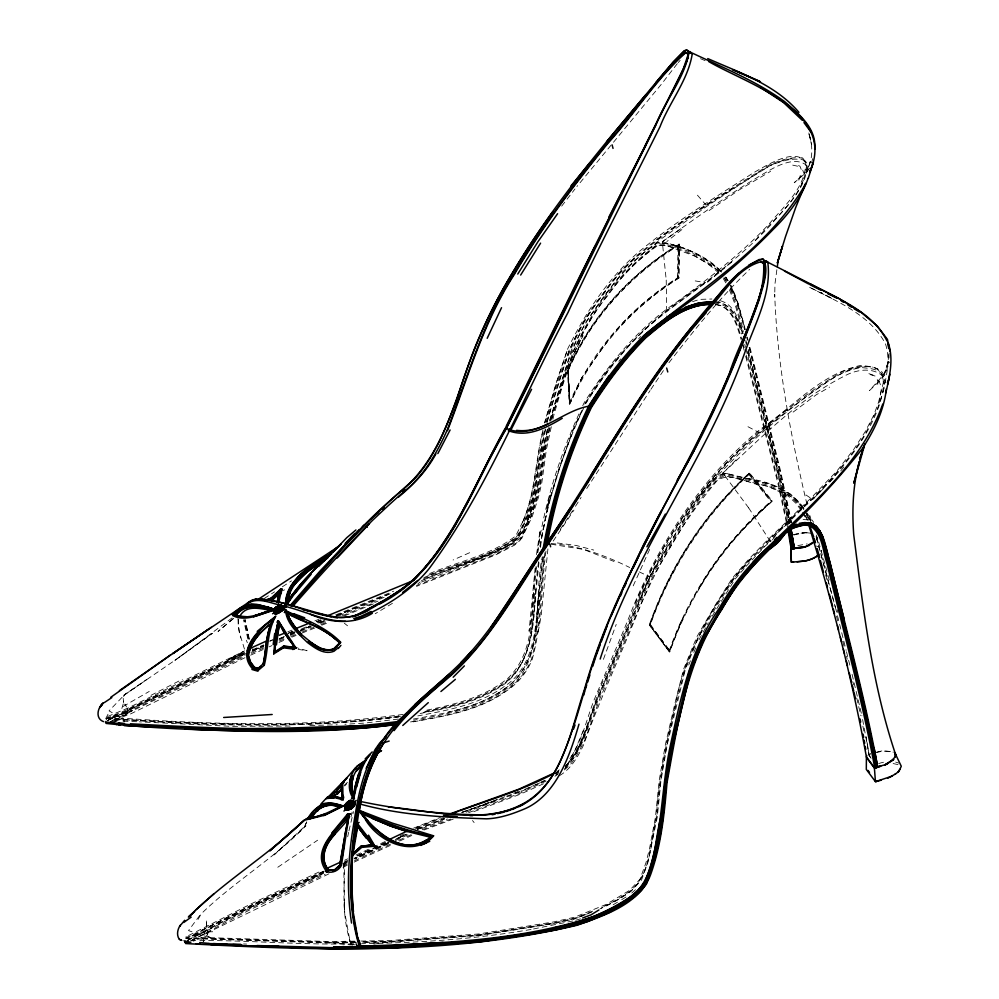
<?xml version="1.0" encoding="UTF-8"?>
<svg xmlns="http://www.w3.org/2000/svg" width="999" height="999" viewBox="0 0 999 999"><rect width="100%" height="100%" fill="white"/><g stroke="black" fill="none" stroke-linecap="round" stroke-linejoin="round"><path stroke-width="0.75" stroke-dasharray="5 3.75" d="M237.937 618.706L238.861 630.719L244.955 650.699L229.121 659.053L244.48 653.583M356.406 942.656L330.482 943.068L185.876 938.298L185.889 936.9L250.574 904.107L322.265 870.466M349.413 939.884L351.773 945.928C340.996 917.819 344.243 886.625 345.117 857.204M889.11 353.072L888.973 360.839L884.552 373.176L888.211 361.738L888.436 353.946M343.693 863.91L344.68 912.187L350.1 941.757M400.474 716.483C303.084 729.482 204.008 726.023 106.331 718.368L106.356 717.007L127.66 708.179L244.53 650.898M569.205 403.171L569.842 401.835C592.22 351.436 630.094 307.754 676.798 278.334L678.021 277.46L678.458 244.33L679.195 244.131L679.045 277.922L677.322 279.108C630.869 308.416 593.144 351.835 570.829 401.973L569.393 404.046L567.956 368.981C590.484 317.445 629.582 274.275 677.472 245.03L678.458 244.33M677.634 277.635L677.959 244.867M238.449 619.193L238.187 624.225L240.559 638.061M877.734 384.44L877.946 381.643L876.335 376.848M413.386 719.043C447.564 712.986 484.04 706.643 511.476 683.641C545.904 651.798 533.254 597.939 542.307 556.78M538.786 592.282C535.214 625.836 538.573 668.756 505.706 689.347C479.033 708.94 445.329 714.335 413.574 720.204M536.8 616.62L542.532 557.155M881.305 389.086L879.045 403.584M420.079 713.523C446.578 708.341 473.951 703.221 497.19 688.686C531.943 669.842 532.442 626.098 534.677 591.683M535.714 589.697C533.541 624.562 532.629 668.543 497.639 687.699C474.288 702.422 446.765 707.742 420.092 713.111M538.973 591.645C535.751 625.074 535.676 666.595 503.783 686.85C478.646 704.745 447.49 710.289 417.832 715.908M535.139 568.131L529.058 631.206L531.655 616.895L536.488 566.221M536.475 554.632L540.134 529.97L537.849 552.622M536.151 566.296C529.757 603.796 537.986 649.1 508.104 678.109C484.353 697.714 453.696 704.695 424.225 710.689M537.524 552.372C544.343 503.621 559.677 456.056 580.132 411.351M538.561 561.663C531.705 604.383 541.558 662.037 497.29 687.2C474.438 701.523 447.589 706.78 421.553 712.125M543.119 557.055C535.127 598.801 545.841 651.211 511.463 683.478C493.369 698.788 470.691 707.13 447.827 712.237M544.93 552.622C540.172 588.061 540.996 624.412 531.48 659.115C526.573 671.678 517.47 682.542 506.53 690.297C478.396 710.901 442.732 716.071 409.303 722.165M546.003 551.061C541.133 587.1 542.032 624.113 532.205 659.365C527.135 671.915 518.356 683.016 507.067 690.546C478.796 711.176 443.044 716.433 409.465 722.514M538.973 562.549L533.653 614.959L530.831 633.778M540.534 547.489L541.783 535.452L549.949 495.429L546.74 508.728L559.065 468.069L572.327 431.093L582.292 409.49M544.018 556.268L539.348 603.733L534.865 634.665M547.927 548.913L541.121 616.121L537.549 635.327M569.642 402.672L567.994 370.142L569.842 401.835M474.55 560.152C491.558 552.484 514.023 547.976 523.089 530.069C540.009 498.588 539.822 462.013 547.964 428.022M776.872 269.718L774.949 284.003L774.712 296.154L774.712 294.38C777.197 365.584 790.796 436.326 807.254 505.494M585.776 402.884C610.214 364.023 640.134 327.734 678.771 302.26C710.913 278.359 743.531 254.408 770.803 224.862C785.489 207.155 806.817 188.799 807.354 164.011C796.815 145.255 765.946 165.984 753.795 172.565C714.36 197.952 674.138 222.39 638.036 252.56C607.854 278.858 585.202 313.162 567.669 348.913L556.431 382.305L544.53 422.764M540.084 546.178C548.364 497.902 563.361 450.649 584.44 406.431M539.997 546.453L547.802 507.28M347.702 836.762L348.626 832.329M348.938 830.843L353.496 811.55M766.458 542.357L809.714 500.362L812.749 499.537C839.872 471.253 867.344 440.834 880.032 402.997C882.204 393.456 887.237 383.266 883.203 373.526C878.146 366.658 868.456 366.371 860.713 365.422C821.028 373.688 792.719 407.155 760.364 429.158C704.332 475.437 662.749 537.062 634.502 603.571C621.715 636.163 607.454 668.144 593.906 700.411C586.338 720.104 581.818 741.845 569.442 759.228L573.863 752.921L584.128 728.508M549.5 427.984L544.268 452.26L539.647 485.689L536.326 500.274L529.994 519.655L519.955 540.471L514.423 545.217L495.879 554.82L416.496 586.388M542.944 430.094C535.202 460.964 535.414 493.731 522.127 523.151C535.664 493.868 535.664 461.138 543.181 430.282M544.78 422.952L557.005 381.044L567.669 348.913M545.317 428.946C536.938 465.047 536.75 503.971 517.245 536.663C490.059 558.029 454.782 563.523 423.926 577.634M546.915 421.64L569.418 349.275L584.103 320.904L603.596 293.032L621.79 269.705L639.335 253.584M545.554 429.832C537.162 465.959 537.025 504.97 517.37 537.624C489.885 559.153 454.233 564.622 423.126 579.02M547.14 422.54C559.215 377.073 573.051 330.719 603.771 293.931C622.901 265.022 651.048 244.206 679.058 224.575C708.041 203.384 739.06 185.227 769.367 166.034C779.769 161.613 791.283 157.542 802.721 159.753L805.169 162.15L806.518 165.172C804.158 197.103 773.501 218.257 754.732 241.159M549.612 420.417L571.615 349.538L586.213 321.528L605.656 293.918L623.788 270.791L641.108 254.882L659.065 240.447L707.742 205.694L756.88 173.439L771.64 164.735L784.59 159.852L793.768 158.366M548.663 427.572C540.946 456.843 541.683 488.024 529.732 516.208C524.912 527.897 520.179 541.108 507.217 545.854C479.957 560.601 449.587 567.969 421.416 580.681M549.987 421.491C559.89 387.325 568.231 351.998 586.863 321.278C606.718 292.045 627.384 262.325 657.554 242.819C680.881 243.744 703.983 255.919 720.966 271.803M549.999 427.647L545.404 448.863L540.796 482.192L537.425 496.89L531.156 516.046L520.979 537.412L515.484 542.22L496.041 552.597L420.104 582.554M551.635 420.067L552.622 415.522M551.323 426.685L546.403 449.375L541.808 482.717L538.486 497.227L532.305 516.271L521.803 538.324L516.233 543.181L496.54 553.721L416.433 585.476M552.959 419.118L553.608 416.096C565.846 373.301 578.671 329.583 608.266 295.08C621.79 275.287 639.035 258.554 658.678 244.867C681.118 246.878 703.383 258.104 719.58 273.826M544.08 431.393C535.914 466.77 535.701 504.97 516.471 536.95C489.935 557.729 455.507 562.949 425.387 576.598M545.991 422.639C558.129 377.098 572.177 330.744 602.884 293.856C622.165 264.585 650.624 243.519 678.895 223.614C708.079 202.422 739.135 184.041 769.567 164.735C780.132 160.315 791.807 156.094 803.408 158.354M883.054 391.908C886.375 376.286 890.796 359.403 885.401 343.681C869.954 314.598 836.862 301.436 809.065 287L832.779 298.951L820.891 292.37M128.022 709.352L126.586 715.671L127.797 707.841L124.838 704.095L128.022 709.352L245.005 652.397M350.986 816.932L352.372 811.001M547.877 430.132C538.461 460.127 539.173 492.332 526.798 521.466L534.015 496.828L538.561 465.497L547.415 428.908M538.761 482.629C531.643 506.518 528.346 539.535 500.899 548.963C475.449 560.951 448.401 569.018 422.639 580.294M816.558 539.085L817.045 537.287M821.278 551.947L821.752 550.237M811.438 163.049L812.736 158.629M549.999 420.204L567.644 366.046L582.966 335.652L569.255 363.186L550.449 421.491M888.211 361.738L884.727 373.476L869.492 390.584L881.056 379.558L885.314 373.951L889.46 361.95M121.866 708.441L123.214 703.92M798.85 180.182L800.486 174.813M547.852 506.88L560.152 466.396L573.376 429.62L582.504 409.915M551.46 418.893L563.211 381.168M562.037 384.528C577.222 328.921 611.388 277.472 658.316 243.719C681.231 245.354 703.883 257.03 720.391 273.002M806.468 173.252L810.389 161.301L807.055 170.067C813.124 159.078 812.899 145.654 809.015 133.928M565.946 766.021L577.035 751.385L581.793 741.158L597.24 698.875L650.037 576.435L686.151 515.734L701.023 494.842L715.896 477.222L722.277 474.05L728.059 473.813L770.491 484.115L789.997 493.693L798.401 501.461L803.296 507.904M193.818 941.408A5.145 2.71 -5.3 0 1 196.94 938.161A5.145 2.71 -5.3 0 1 203.159 938.785L203.559 941.67A4.758 2.51 -5.4 0 0 199.9 938.948A4.758 2.51 -5.4 0 0 194.281 941.27M603.433 659.352L616.208 624.425M761.588 487.624L772.389 501.048L771.028 502.385C725.699 542.032 690.796 593.006 670.566 649.75L669.73 651.922L649.8 625.262L650.736 622.764C670.716 566.708 704.233 515.097 748.139 474.75M681.805 619.73L669.73 650.986L650.274 624.949C670.566 567.707 704.832 515.272 749.487 474.013L771.64 501.223C725.624 540.921 690.546 592.457 670.192 649.675L669.73 651.922M587.424 726.885L576.66 751.523L565.759 766.158M198.139 919.355L201.149 913.91C233.903 881.905 273.913 858.628 305.919 825.761L274.35 854.657M688.711 665.022L690.421 660.826M693.818 652.459L696.653 645.479M698.925 639.897L708.353 622.789M801.485 184.665L804.02 178.646M638.049 603.733L650.686 575.262L669.28 542.907M634.902 604.058C663.498 539.073 703.658 477.622 759.477 432.767L761.588 430.806C787.1 409.34 813.174 387.974 842.394 371.715C853.408 367.02 865.721 364.136 877.259 368.781M633.204 585.851L650.037 548.526M582.754 405.706L584.065 402.884C608.666 363.861 638.686 327.322 677.447 301.611C709.74 277.685 742.045 253.184 769.442 223.614C784.103 206.094 805.206 187.837 805.768 163.249L804.395 160.115L801.897 157.605M582.392 376.835L570.042 403.234L568.231 370.579C590.971 318.356 630.619 274.937 678.945 245.18L678.521 277.922C649.088 296.278 623.014 319.767 602.597 347.877M569.805 404.183L567.956 370.741C590.484 318.693 629.657 274.9 678.021 245.442L679.482 244.405M522.702 521.84L515.734 535.901C490.022 555.869 457.018 561.638 427.709 574.4M274.001 854.969L304.445 826.56L306.755 821.952M304.445 826.56L307.242 820.991M572.427 352.647C592.457 311.688 619.642 273.052 656.53 245.604L665.709 245.18L694.605 256.069L711.213 265.647L717.981 270.404L720.729 273.714M870.653 753.371L869.305 755.968L861.887 715.609M105.669 718.681L108.229 713.81M205.507 931.355L203.933 934.177L190.946 936.188L205.507 931.355L203.933 934.177L212.475 931.767L205.619 931.942M126.336 712.737L124.825 715.434L111.526 716.62L126.586 713.149L132.368 710.277L124.825 715.434L126.586 713.149M712.125 616.271L734.939 579.258L745.067 567.519M106.031 720.104L107.442 717.819M700.199 587.075C717.457 553.995 743.88 527.634 770.666 502.247L772.389 501.048M575.461 506.306L581.093 497.427M586.725 488.548L650.074 390.584M748.463 473.926L749.737 473.201L747.776 474.612C703.858 514.985 670.341 566.62 650.349 622.702L649.425 625.187L669.342 651.847L649.35 624.637L649.912 623.114C669.954 566.77 703.621 514.897 747.764 474.375L749.475 472.964L761.85 487.874M560.264 529.408L573.014 510.127M669.043 651.023L669.567 649.725C689.822 592.732 724.874 541.52 770.404 501.698L772.127 500.811M650.923 389.31L664.497 369.018M553.184 541.083L573.938 510.114M584.777 404.083C613.748 353.683 657.067 314.285 705.107 282.53L707.767 282.093L732.879 260.739C703.733 286.551 669.954 306.506 641.346 332.904C619.992 354.121 601.898 378.271 585.751 403.621M662.762 243.669L662.312 241.733C698.351 216.533 733.915 190.347 772.277 168.756C782.504 163.299 797.939 156.855 807.679 166.346L808.453 168.794M602.946 347.515L582.017 377.247L569.393 404.046L567.382 370.13M566.508 765.659C587.699 738.386 591.508 702.322 607.442 672.177C621.74 640.496 633.741 607.867 648.214 576.261C680.906 510.901 727.434 452.759 786.8 409.727M668.918 362.749C694.08 330.357 719.854 297.64 749.662 269.393M199.725 915.459L188.524 930.593L211.151 938.311L205.869 934.902L211.151 938.311M772.414 539.897L780.531 529.008L790.883 522.052M677.285 63.661L661.713 83.829L576.91 186.538M561.688 206.119L574.974 188.986M840.733 470.916L845.304 465.047M809.577 168.257L806.131 172.59L794.23 182.717L808.378 169.63M618.818 361.338L620.766 358.928M701.023 494.842C732.841 456.181 771.278 423.489 810.776 392.944C829.307 381.081 849.162 363.561 872.801 367.108M678.246 62.55L680.157 60.327M746.078 566.346L765.271 545.953L771.24 540.809M749.862 559.328C721.34 591.008 700.149 629.17 684.977 668.868C672.477 717.394 660.152 766.295 656.955 816.495C650.474 841.533 651.623 872.701 630.369 890.896C621.041 897.139 611.55 903.346 601.123 907.579M344.705 785.988L346.728 783.79M638.723 338.661L640.746 336.513M838.398 471.928L812.574 498.788L750.274 560.002L733.766 578.995L716.82 605.781L698.588 637.187L685.339 669.517L667.207 744.655L660.913 781.056L657.28 817.157L647.764 862.949L641.495 880.057L630.806 891.483L620.017 898.601L600.049 908.828M813.448 498.638L825.461 486.451M829.819 482.005L835.276 476.461M748.676 507.904L722.864 473.064C760.813 438.274 797.639 399.637 844.093 376.236C855.806 369.555 873.213 366.496 883.69 376.948L885.976 382.567M736.088 459.815L722.964 473.002L724.887 475.449M565.372 767.919L574.175 757.467L583.428 740.371L598.863 697.876L651.56 576.398L687.449 516.096L702.185 495.317L716.945 477.909L723.064 475.174L728.596 475.274L770.054 485.764L788.998 495.342L796.29 502.247L801.51 509.203M621.528 324.563C638.286 306.281 658.091 291.209 678.771 277.635L679.195 244.131L677.622 245.242C629.907 274.375 590.996 317.382 568.481 368.681L567.956 370.741M565.721 766.133L567.644 764.235M565.209 766.733L572.989 757.492L582.18 740.634L597.652 698.101L650.424 576.136L686.438 515.609L701.248 494.78L716.108 477.21L722.514 474.138L728.408 474.088L770.466 484.565L789.61 494.168L797.389 501.473L802.522 508.266M344.168 785.389L347.415 782.317M631.768 893.081L638.186 887.237M417.944 583.816L420.167 581.967M681.855 229.583L666.845 241.533M564.472 768.868C582.729 751.123 587.087 724.163 596.166 701.286C609.652 669.055 623.938 637.15 636.675 604.607C660.314 550.124 691.882 498.064 734.49 456.243C762.961 428.384 794.954 404.607 827.409 381.668C837.849 374.875 849.138 369.28 861.613 367.582C868.73 368.494 877.859 368.281 882.417 374.8C886.95 394.955 874.05 415.01 865.896 432.629C831.68 489.922 774.7 527.884 732.804 578.833C706.73 617.719 682.916 659.14 675.074 705.968C665.896 742.682 658.791 779.969 656.231 817.769C649.787 842.519 651.261 873.413 630.357 891.545C621.103 897.751 611.675 903.933 601.311 908.128M556.98 771.603L559.265 769.817M232.043 617.956L176.985 658.878L174.912 660.327L212.375 633.329L176.985 658.878L123.826 695.329L123.352 696.915L124.725 694.567L146.541 679.682L123.826 695.329L124.725 694.567L109.053 710.876L124.588 719.892C216.92 724.1 310.14 729.208 402.023 716.558M641.108 254.882L657.005 242.757C680.943 243.431 705.269 255.856 722.265 272.69C707.03 255.257 683.928 247.452 662.312 241.733L666.233 280.145M793.119 412.112L816.27 394.78L829.607 387.113M656.83 239.548L703.408 206.756L735.139 186.738M662.387 241.683L683.304 227.035M709.14 210.527L739.023 189.997L770.566 171.341M554.969 776.273L557.405 774.6M277.797 867.257L317.607 840.209M559.527 775.624C571.078 768.993 577.847 756.743 583.491 745.142C600.262 698.139 621.69 653.021 640.109 606.643C659.44 561.101 685.414 517.932 717.494 480.194C732.155 471.078 749.774 485.402 765.284 485.651L783.478 492.532C792.057 495.779 798.788 502.435 803.933 509.877M564.36 769.904L570.254 764.759L575.374 757.866L584.652 740.584L599.987 698.401L652.622 577.022L688.448 516.808L703.146 496.091L717.694 478.908L723.288 476.398L728.358 476.498L769.492 486.8L788.386 496.253L795.878 503.259L800.936 509.952M264.161 598.538L274.575 591.82M282.392 586.775L291.508 580.881M555.856 773.9L558.091 772.514M625.986 897.015L618.593 901.548M556.018 772.702L558.291 771.315M392.42 603.346L375.224 613.723M555.119 773.263L558.878 770.978M617.469 902.222L611.613 905.681M123.089 706.493L149.226 691.445M187.35 940.608C231.181 915.234 277.447 894.417 323.201 872.801M187.4 940.583L250.15 907.492L323.788 873.001M191.009 940.571L250.225 909.652L325.187 874.287M555.531 773.563L557.991 772.177M187.063 940.484L200.324 933.216M199.75 934.377L249.675 908.653L324.638 873.251M555.669 773.701L558.279 772.314M253.659 650.474L263.249 645.454M555.844 774.974L558.466 773.601M200.874 930.818L251.111 905.419L324.126 871.041M151.049 695.292L182.342 679.308M126.823 712L107.517 720.541L244.33 654.333M185.876 938.298L250.612 905.419L323.838 871.203M107.505 720.529L245.279 653.958M869.217 755.594L866.108 736.85L869.18 755.656L871.153 758.079M541.083 782.254L544.58 780.494M546.128 781.081L520.429 793.106L467.844 812.949M126.686 712.624L245.379 654.957M539.922 782.841L527.859 788.523M385.427 842.494L356.368 856.093M543.444 783.79L520.267 794.205L470.367 812.961M388.911 842.656L354.37 858.903M403.683 835.476L396.965 838.735L406.456 834.227M385.164 841.508L375.599 846.016M249.625 907.716L323.152 872.889M385.402 842.931L354.82 857.055M400.174 835.863L404.208 833.928M387.575 842.994L354.27 858.378M396.965 838.498L405.007 834.652M469.655 552.697L453.109 559.989M328.933 873.813L192.145 940.146M387.425 843.069L354.108 858.478M388.424 842.694L355.12 858.091M395.217 839.535L406.143 834.477M390.234 845.454L354.183 862.1M399.637 841.058L411.775 835.489M416.421 827.671L440.272 818.031M343.206 864.098L347.39 862.149M388.599 843.73L355.257 859.115M395.392 840.571L409.128 834.265M390.534 844.167L354.42 860.801M398.688 840.371L412.45 834.09M111.713 720.828L244.53 656.605M342.919 863.636L347.115 861.7M343.918 863.248L346.728 861.95M342.982 867.257L347.19 865.321M344.83 860.139L347.627 858.853M356.019 855.007L368.606 849.225M344.056 864.26L346.853 862.974M343.206 865.946L347.415 864.01M345.005 861.538L347.814 860.251M343.069 863.498L347.265 861.575M254.258 650.099L263.923 645.704M323.289 872.527L251.561 906.068L187.375 938.161L330.894 942.319L355.232 941.932M545.379 780.444L520.954 790.996M413.586 828.134L440.372 817.419M415.247 828.945L443.494 817.831M417.332 829.083L422.814 826.61M417.557 829.232L444.056 818.643M417.295 829.457L444.393 818.968M244.668 652.285L127.622 709.427L106.331 718.368M269.705 641.058L272.477 639.81M269.98 641.208L272.752 639.959M244.168 653.596L128.509 710.139L107.867 718.331C205.182 724.387 303.596 729.033 400.499 715.759M252.497 649.85L263.599 644.879M252.685 650.574L263.823 645.566M252.26 650.824L263.424 645.816M244.917 657.729L130.307 714.048L111.276 721.041L117.17 721.116M250.612 655.182L263.399 649.425M269.081 646.877L271.928 645.604M279.033 642.407L286.151 639.422M250.961 652.447L263.524 646.828M251.511 653.483L264.061 647.876M229.121 659.053L244.305 652.31M521.303 791.383L526.66 789.06M448.638 569.954L474.05 560.177M335.676 614.922L393.631 591.221M336.301 615.734L388.898 594.13M344.443 615.871L374.038 603.633M336.326 615.696L359.016 606.206M337.45 615.347L390.134 593.793M339.036 615.796L386.039 596.565M342.395 615.721L377.972 601.136M488.386 802.759L461.575 812.562M288.224 633.354L293.906 631.018M316.671 621.69L320.941 619.942M492.932 801.323L498.101 799.212M287.812 631.818L292.083 630.094M314.872 620.903L319.143 619.168M287.987 633.241L293.694 630.943M316.496 621.765L320.766 620.042M290.209 633.391L294.48 631.668M301.598 628.808L310.14 625.362M317.257 622.502L321.528 620.779M290.547 634.215L294.855 632.504M310.602 626.198L300.574 630.207L310.652 626.123M324.925 620.466L317.757 623.339L326.398 619.842M291.858 637.15L296.129 635.439M301.835 633.166L314.66 628.059M321.79 625.212L328.921 622.365M290.609 634.115L294.905 632.404M280.207 638.361L284.503 636.65M290.234 634.365L294.543 632.654M300.274 630.369L310.314 626.373M318.906 622.939L324.65 620.666M278.883 639.947L284.628 637.674M290.359 635.389L294.668 633.678M300.412 631.405L311.888 626.835M320.492 623.426L326.236 621.141M279.408 641.008L285.152 638.736M290.884 636.463L296.628 634.19M302.36 631.905L313.836 627.36M321.004 624.512L326.748 622.24M282.38 590.721L284.603 589.86M482.979 805.057L491.67 801.673M491.496 801.885L461.438 812.749M592.744 911.15L574.85 918.106L553.921 922.851L479.021 934.864L390.234 941.383L362.837 941.82M591.608 912.199L575.024 918.63L554.058 923.363L479.021 935.239L389.985 941.695L362.575 942.069M586.113 914.497L575.012 918.793L553.908 923.588L478.858 935.601L389.947 942.132L362.5 942.569M519.967 791.97L464.547 812.799M513.698 793.243L518.069 791.57M228.359 659.852L245.304 653.433M483.666 804.707L505.069 796.64M421.678 828.621L447.465 818.98M422.177 829.719L450.749 819.08M423.963 830.007L453.459 819.005M440.322 820.341L444.567 818.78M506.518 796.128L519.617 791.545M692.544 301.661L699.562 299.388L711.875 299.001M462.387 811.987L482.23 805.244M793.855 534.927L804.744 532.754L811.912 533.341M793.718 534.665L800.961 532.804L808.129 532.629M575.711 920.279L585.077 917.469M876.947 752.01L883.253 750.661L893.518 751.922M875.698 752.672L883.328 751.011L893.468 752.172M793.78 534.865L796.79 534.028M797.801 545.616L807.142 543.881M572.764 920.978L532.542 929.17M531.043 929.445C475.137 939.172 418.294 942.894 361.601 943.68M403.171 714.385C304.97 728.209 204.957 724.475 106.356 717.007M373.826 944.117L389.985 941.695M398.289 719.093L364.885 723.076L344.905 724.3M801.048 533.166L804.807 532.829M190.747 940.771L198.351 940.521M199.875 940.471C251.686 940.384 303.509 945.229 355.357 943.755M290.135 726.061L231.131 726.335L139.385 721.827M309.877 725.524L337.212 724.774M803.109 519.542L808.278 519.867M354.682 941.158L330.307 941.558L185.889 936.9M360.776 941.058L389.735 940.571L478.533 933.99L553.483 921.977L574.487 917.219L606.343 904.357L629.72 890.246L639.984 879.257L646.016 862.599L649.587 848.288L655.456 817.107L659.09 781.043L665.409 744.517L674.437 705.456L683.591 669.168L696.952 636.65L715.259 605.107L732.317 578.146L748.975 558.99L766.021 541.52L811.363 497.689L837.137 470.779L853.933 449.125L865.171 431.743L873.763 415.172L878.583 402.098L883.353 382.567L881.667 372.889L875.811 368.194M210.901 938.486L330.607 942.494L356.493 942.144M123.052 721.191L137.899 721.753M243.556 943.943L246.566 944.067M715.371 304.608C732.342 306.393 737.012 326.248 741.233 339.86M808.141 532.904L811.8 533.266M716.046 304.583C732.579 306.218 737.587 325.387 741.683 338.723M714.048 303.246C730.556 302.984 737.836 320.667 741.72 334.003M714.447 302.01C731.131 301.973 738.598 319.742 742.544 333.329L739.048 323.551M722.939 473.214L728.096 473.788M893.131 763.536L898.201 764.672M330.607 942.494L354.757 945.316M715.596 301.898C727.422 302.135 735.414 313.324 738.998 323.526M792.707 165.135L800.861 166.92M557.28 542.957L576.111 545.442L593.706 550.062M551.036 544.205L583.691 549.45L614.023 561.463M298.152 649.375L307.093 650.736L298.177 648.164M695.229 280.919L705.107 282.53M550.924 543.543C578.783 545.566 604.807 555.269 629.707 567.494M649.8 625.262L649.35 624.637M747.264 478.421C769.118 481.368 792.357 490.122 804.52 509.615M351.086 944.043L355.169 944.929M678.021 277.46L679.045 277.922M870.254 374.613L875.536 376.161M895.703 762.112L898.825 763.099M868.905 373.676L872.964 375.025M816.32 546.016L818.481 546.865M798.501 165.597L799.949 166.196L801.473 170.067M700.511 58.691L707.242 61.513M720.491 300.799C734.74 304.695 738.885 320.966 743.119 333.229M639.148 571.865L649.949 576.86M747.989 426.723L759.477 432.767M805.981 494.967L812.749 499.537M344.28 623.151L347.527 625.786M252.347 648.763L253.771 650.224L253.496 649.013M697.439 195.18L706.218 205.282M748.863 474.4L770.853 501.486M724.4 278.134L726.236 280.344M748.9 473.264L771.303 500.811M472.477 820.529L474.125 822.564M722.864 473.064L724.837 475.549M650.224 624.325L669.293 650.024M869.417 755.968L871.128 758.278M806.892 512.912L813.735 522.39M803.633 513.723L808.778 520.841M748.663 507.842L770.853 542.257M804.757 511.176L810.526 520.279L806.842 513.886M725.911 277.16L728.009 280.669M806.867 513.998L810.451 521.278M725.886 277.223L727.984 280.806M725.137 277.085L727.309 280.819M806.368 514.91L809.402 521.291M802.434 512.524L806.156 518.956M724.025 277.647L726.947 282.717M805.194 515.596L807.679 520.666M723.288 278.546L726.123 283.479M730.681 288.611L735.476 298.264L741.695 318.132M730.769 285.577L737.999 303.421L745.429 329.932M735.276 295.279L730.756 285.402L738.036 303.209L744.655 326.948M730.806 287.113L737.225 303.359L744.705 329.62M729.407 289.722L735.127 304.483L743.156 333.604M730.269 289.048L735.976 303.833L743.618 331.481M246.316 640.284L247.365 642.732M809.028 517.594L811.275 523.389M802.697 170.142L803.92 173.327M816.283 535.039L817.806 539.16M878.87 380.357L880.406 384.765M811.176 520.379L809.178 512.999M818.668 541.957L825.249 565.184M248.514 638.923L244.206 619.805M247.877 639.073L243.531 619.817M816.108 536.6L835.376 607.317L816.183 536.713M249.3 639.06L245.105 619.343M249.101 639.285L245.005 620.054M825.649 566.67L829.22 580.007M825.574 574.687L827.16 580.594M745.666 341.82L746.465 344.83M748.051 350.849L780.856 479.807L790.197 522.952M747.939 352.597L780.956 482.867M744.767 344.355L745.554 347.352M745.941 348.851L780.119 483.528L789.148 525.037M743.431 344.667L744.218 347.664M746.191 355.132L778.77 483.766L788.398 528.284M742.931 345.804L744.118 350.287M745.691 356.268L777.896 483.416L787.224 526.398M743.793 326.698L744.567 329.682M749.163 347.54L779.607 470.179L790.584 521.965M745.916 340.397L746.678 343.381M748.214 349.325L778.246 470.429L789.734 522.902L786.663 507.654M747.352 337.1L748.101 340.359M750.037 347.577L780.481 470.541L791.533 522.427M746.615 337.088L747.389 340.072M749.312 347.54L780.581 473.551L791.133 522.34M747.751 351.448L777.409 471.078L788.648 524.3M837.162 609.665L837.911 612.637M835.376 607.255L846.128 650.337M846.503 651.76L850.224 666.745M836.488 616.121L838.348 623.538M842.794 641.346L844.642 648.763M852.085 674.337L861.563 714.223M846.503 656.181L847.239 659.19M852.834 681.743L853.571 684.752M809.028 134.203L811.55 144.518L808.815 132.755M856.742 698.051L860.763 715.534M790.546 519.517L791.183 522.365M783.953 495.204L789.497 523.651M862.874 726.148L864.372 733.728M569.03 386.838L569.805 402.098M344.18 902.646L344.43 912.099M666.221 280.07L666.745 315.072M124.65 721.703L123.926 719.717A5.145 2.697 -5.3 0 0 118.681 718.893A5.145 2.697 -5.3 0 0 114.61 721.278M203.896 940.783A5.145 2.71 -5.3 0 1 203.109 941.807M878.683 763.573A18.993 10.165 -13.4 0 1 886.937 761.75M115.047 722.202A4.758 2.498 -5.4 0 1 119.743 719.879A4.758 2.498 -5.4 0 1 124.351 721.615M123.189 698.313L123.551 702.235L123.189 698.313M233.291 618.581L218.019 631.505L233.341 618.618M283.391 637.087L279.096 638.798L283.441 636.975M207.63 934.677L207.068 930.194L207.63 934.677M206.868 927.809L206.269 920.029L206.868 927.809"/><path stroke-width="1.5" d="M814.859 541.283L805.669 546.64L794.267 548.151L790.946 528.995L794.392 548.801L790.996 548.813L790.908 546.191M351.161 801.111C347.465 799.712 341.745 807.18 346.678 809.877L350.836 808.815L354.37 805.656L354.995 803.758C352.997 798.488 346.328 802.472 351.448 805.781C349.288 809.115 348.301 805.119 347.14 803.696C343.968 804.57 346.541 808.865 348.064 805.369M351.773 862.986L351.785 890.883M814.684 149.363C816.945 128.396 798.8 113.799 784.565 101.536C756.518 81.244 724.163 68.119 692.994 53.409L688.623 52.947L687.012 60.727L680.207 75.724L622.165 191.571L526.573 387.937L505.157 429.695C473.189 484.003 452.884 549.712 401.511 589.597C381.83 601.161 361.788 619.055 337.587 617.457C317.033 613.748 297.415 606.343 277.11 601.723C267.233 600.861 255.095 595.142 247.053 603.621M295.017 647.489L295.904 647.914L293.169 649.075L283.429 647.827L273.738 653.883L275.474 633.466L278.321 620.754L295.904 647.914L296.853 647.677L292.769 649.562M280.394 592.457L271.878 600.611L271.441 598.214L264.96 600.549M353.334 801.123L355.02 803.546C351.336 814.535 344.368 793.381 354.807 802.459C355.419 805.956 354.695 800.174 352.897 800.898C349.538 799.55 346.978 802.497 345.292 804.944M284.191 607.142L282.292 610.214L278.284 612.899L276.473 609.003L274.7 610.114L276.536 613.648C272.452 614.273 273.801 606.068 277.21 607.042M353.159 847.152L353.321 844.242M348.601 801.685C349.375 802.035 341.683 808.041 346.965 809.977M471.528 494.58L488.149 461.226L506.431 427.647L563.673 310.165M275.424 608.603L274.737 608.266L273.901 611.151L274.975 613.386M349.5 806.88C349.438 811.338 356.593 805.269 353.171 804.145C350.861 805.194 344.33 811.026 350.599 808.753M342.744 784.327L342.982 798.351L341.571 789.672L343.094 799.837L341.146 799.787M345.567 808.416L349.862 803.683M277.21 602.534C278.072 598.451 277.872 590.759 281.805 588.861L281.169 593.618M351.885 856.168L361.638 847.402L374.9 846.178L373.763 845.092L361.188 846.54L352.135 854.595L352.372 851.61M352.909 849.899L352.16 858.69M353.147 846.915L354.857 835.251M688.236 55.469L688.086 54.208L685.764 52.66C656.156 79.183 634.328 114.223 607.554 143.744C573.776 185.252 541.495 228.122 514.398 274.338C483.191 322.365 467.957 377.809 447.465 430.656M359.665 946.165C438.449 943.518 519.567 941.058 595.017 916.095C613.136 908.178 632.342 899.075 644.392 882.779C662.812 839.572 660.451 791.495 670.192 746.265C680.569 698.313 690.534 648.975 719.392 608.104C732.766 584.19 750.436 562.924 770.903 544.78M276.436 644.855L279.433 623.513L288.998 639.785M353.122 851.548L353.871 844.267M763.91 279.283L764.023 263.836L760.851 261.9M274.076 610.776L274.737 608.266L274.325 609.14M346.928 803.883C348.551 807.379 351.611 802.497 348.351 801.51L346.84 803.034M331.693 833.178L347.365 814.235L350.774 813.773L349.163 814.485L341.433 865.471C338.199 871.215 331.343 873.85 325.212 871.215L327.135 871.902M886.413 388.798C883.878 410.626 873.95 431.106 861.875 449.275C834.839 483.504 804.457 515.297 771.99 544.418M885.788 392.907C889.547 376.635 893.88 359.078 888.161 342.694M346.978 827.397L349.163 814.485L347.365 814.235M353.009 853.92L357.717 826.51L356.918 824.312M334.727 834.49C325.487 843.468 318.993 859.477 328.946 870.241C312.088 851.71 337.063 830.231 348.201 816.545L348.326 815.696C336.863 829.732 311.925 850.386 327.722 869.979L334.278 870.279L339.897 865.321L348.326 815.696M359.64 809.677C364.198 773.089 381.655 739.073 408.017 713.423C424.55 696.178 444.093 682.18 460.676 665.022C496.178 629.994 518.943 585.114 547.19 544.555L548.339 542.757C600.699 465.921 643.606 381.918 705.843 312.225C723.251 295.092 736.7 267.67 761.812 261.551L763.573 262.874C766.058 301.873 740.721 336.888 729.557 373.014C684.415 480.069 616.146 576.985 584.365 689.71C571.041 728.596 563.448 780.906 524.413 802.984C512.499 809.64 499.275 813.573 485.714 814.922C443.593 814.51 401.411 810.114 360.202 801.41M345.617 809.103L346.915 809.927L345.679 809.165L346.466 806.755L345.08 804.694L348.826 809.677L346.915 809.927L344.717 806.955L345.105 804.632L346.753 803.146M345.105 804.794L345.679 809.165L349.45 807.279M273.164 644.492L274.713 633.453M777.309 266.646L778.184 260.527L782.467 246.116L777.322 263.112L785.489 236.701L795.666 207.605L805.306 183.916M273.738 653.883L274.463 652.085L283.316 646.353L294.717 647.302L283.604 631.88L278.284 621.041L284.203 631.031L278.321 620.754L275.724 633.116M283.753 608.841L282.392 610.389L281.343 608.853L283.042 607.754L283.753 608.841L284.24 607.504L283.029 605.831L278.496 605.544L278.446 607.817L280.519 611.725L276.548 613.736M342.27 856.73L344.081 844.929M278.521 622.414L274.463 652.085L276.174 632.991L278.284 621.341L283.791 631.331L294.717 647.302L283.516 646.028L284.678 646.89M895.341 756.718L895.678 754.707C871.79 683.716 863.198 608.578 853.708 534.602C851.947 510.077 852.859 485.114 859.44 461.301L853.82 483.204L862.624 451.998M276.473 609.003L278.446 607.817L278.496 605.544L281.206 605.382L284.153 607.142L282.205 610.177L278.209 612.799L275.075 613.598L274.5 612.812L275.162 613.623L278.234 612.687M355.607 836.001L356.905 828.421M660.401 818.768C653.733 846.103 654.757 882.454 627.484 898.8C605.506 912.961 580.656 922.764 554.994 927.609M346.228 827.896L339.635 865.384L334.365 869.992L328.221 869.729M332.667 796.852L337.724 793.606L336.301 792.045L343.331 781.792L335.876 791.77L326.074 798.626L335.789 791.832M345.204 805.119L344.855 807.067L346.054 809.065M357.217 823.413C360.564 795.142 368.668 767.082 383.691 742.769L389.173 741.058M263.286 663.96C266.683 648.925 265.672 632.642 273.389 618.831C259.952 628.708 237.163 650.262 253.072 667.532L257.929 668.656L263.187 663.811C266.496 648.788 265.634 632.579 273.389 618.831M274.325 608.99L278.234 605.644L281.556 605.494M353.596 842.607L355.207 833.978M278.434 612.887C276.648 607.28 273.526 616.096 278.434 612.887L276.036 607.467L278.234 605.644M353.097 842.644L353.634 839.772M354.17 836.9L354.707 834.028M277.535 634.278L279.408 624.387M354.17 842.819L357.18 825.162C358.941 829.245 387.275 862.836 366.695 836.188L374.9 846.178L368.544 835.139M270.205 626.673L273.701 618.468L275.037 617.407C260.364 627.409 235.314 650.312 252.622 668.88L258.266 670.329L264.285 665.234C268.356 648.888 267.208 631.068 275.824 616.071L257.205 631.393M277.822 599.45L280.719 589.073L271.441 598.214L281.069 588.873L279.27 594.567L281.805 588.861L278.521 603.446M543.069 549.063C551.598 499.762 566.87 451.498 588.523 406.393C604.42 381.106 622.34 357.068 643.506 335.926C663.249 319.056 686.937 301.036 714.26 301.748M544.18 547.852C552.659 499.225 567.944 451.66 589.285 407.155C605.144 381.943 623.026 357.979 644.118 336.888C663.436 320.754 686.837 302.073 713.498 303.234M546.128 545.067C554.545 497.577 569.742 451.198 590.521 407.692C606.331 382.592 624.113 358.703 645.142 337.712C663.848 322.078 685.651 304.133 711.375 304.308M547.352 543.556C555.744 496.578 570.791 450.686 591.333 407.629C607.105 382.567 624.85 358.728 645.854 337.787C664.235 322.327 685.364 304.183 710.789 304.383M587.961 407.592L608.891 375.986M355.007 832.542L355.607 829.57M355.132 833.815L356.918 824.899M357.53 823.039C350.749 852.047 350.886 882.192 353.459 911.725M330.432 554.358C309.79 564.635 286.8 580.382 285.239 605.556C287.237 591.096 294.505 578.421 306.406 569.742C308.354 566.421 346.69 544.243 325.462 557.917L331.493 553.646L318.606 566.458M285.402 604.607L286.676 598.701M343.094 799.837L343.718 796.965M889.834 374.25L887.624 384.215L888.835 378.846M287.587 600.649C291.471 580.269 311.026 567.882 327.709 558.079M350.637 800.674C354.608 803.895 352.572 808.778 354.395 801.91M285.876 599.7C288.049 581.78 304.608 571.166 318.057 561.45M491.083 627.022L570.329 507.942M277.647 601.148L278.371 598.226M344.917 807.267L344.992 804.957M763.773 280.582L758.965 298.114M874 747.477L877.684 767.207L874.787 768.169L866.408 756.93L866.77 755.494M353.221 777.622L351.685 783.366L351.885 791.283M808.266 178.322L813.398 162.175L809.827 171.728C837.312 111.226 746.44 83.766 708.541 61.451M349.687 781.805L351.248 775.948M286.551 605.456L290.272 591.583M352.397 775.736C349.55 782.342 350.674 791.62 353.459 796.79C355.819 782.017 359.153 765.259 370.192 754.507M346.915 809.927L346.266 809.09M356.556 787.1L360.676 772.552M687.412 59.153L687.949 57.268M583.628 695.354L584.89 690.883M358.691 774.075L354.795 787.599L353.371 797.165L350.287 789.585L350.1 781.518M279.27 610.002L277.959 606.381L280.494 605.719L281.593 608.766L284.24 607.504L280.781 605.082M285.801 605.044C288.511 583.428 306.106 568.456 324.151 558.366M578.983 724.175C570.054 754.832 556.893 794.168 525.586 808.466C513.111 813.76 500.149 818.356 486.476 818.83C444.155 817.307 401.148 815.371 360.139 804.058M585.314 689.397L586.688 685.089M587.612 682.217L589.909 675.049M592.669 666.433L595.879 656.393M346.678 809.889L345.342 809.04L344.705 806.917L345.217 807.492M349.013 802.085C350.824 799.487 353.783 803.233 350.212 803.733M282.193 606.53L283.641 606.505L283.766 608.903L280.332 611.713M277.235 610.963L274.588 612.812L275.162 613.623L275.137 611.475L274.575 612.949M864.897 443.718L859.59 459.09L864.372 446.678M274.812 611.213L274.313 612.649L275.15 613.948L278.521 613.224L284.003 609.003L284.503 607.567L283.666 606.268L282.242 606.218L284.041 607.23M274.625 613.074L275.125 611.638M758.566 299.488L739.198 350.499M282.292 610.389C277.61 613.086 284.678 610.551 281.593 608.766M274.937 611.513C273.052 614.647 275.262 606.917 278.246 607.717M600.162 659.065C634.577 551.086 706.293 460.389 744.292 354.021C754.295 324.7 772.04 294.118 767.769 262.213L766.196 260.751M596.415 654.932L600.162 644.767M601.223 641.857L607.117 625.874M573.476 729.195L575.024 724.999M808.066 178.322C801.323 198.077 787.949 214.822 773.276 229.345C741.096 262.525 705.319 292.108 666.67 317.457M283.129 609.115L283.067 607.417M882.754 404.108C858.903 470.292 799.462 513.461 752.572 562.774M247.302 650.936L249.775 644.318M249.138 651.485C252.884 639.11 262.575 630.019 272.565 622.439M282.417 606.48L284.24 607.504C281.93 609.065 282.055 602.659 284.24 607.504L282.717 606.88L278.446 607.817M274.563 612.662L274.438 608.903L277.959 606.381M738.648 351.935L720.291 395.716M274.75 610.264L275.499 611.987M611.226 615.796L625.686 582.941M620.516 595.916L621.778 593.056M624.288 587.337L626.173 583.054M348.626 809.764L350.836 808.591L349.675 807.117M353.758 770.778C348.688 779.32 347.202 790.571 353.609 798.863L354.445 798.576L351.486 798.201L353.609 798.863C357.205 783.716 360.002 766.733 370.055 754.52M626.323 581.568L643.593 544.655L661.288 510.814M633.191 568.006L638.935 555.694M640.209 552.959L661.688 510.926M487.2 338.286L501.535 307.692M645.391 145.305L683.341 68.894L687.986 55.057L687.824 53.771L685.451 52.173C655.781 78.721 633.928 113.811 607.105 143.381C573.301 184.927 540.983 227.847 513.873 274.101C482.692 322.202 467.395 377.659 446.953 430.569C436.725 453.059 424.263 475.362 404.682 491.021C393.693 500.362 383.266 510.302 372.739 520.154C345.005 547.877 318.594 576.898 292.769 606.393M366.133 768.356L375 749.712L379.682 743.006L385.739 736.787M719.642 397.065L693.83 450.749L677.222 480.107M707.929 421.74C728.845 377.847 748.139 332.879 762.549 286.413C764.585 278.197 766.832 268.207 763.76 260.302L762.674 259.216L759.028 259.565L748.813 265.135M282.392 610.389L280.407 605.082M564.335 308.791L594.954 246.366M274.475 608.753L278.509 605.531M280.17 605.569L280.707 605.094L278.221 606.106M280.307 605.694L282.867 605.856L280.507 605.057M283.042 607.754C285.239 606.231 281.318 606.755 278.471 607.642M608.766 217.282L645.704 145.392M351.049 801.273L353.758 801.86L350.075 803.745M343.219 783.378L344.767 780.207L355.494 767.881M287.25 613.548L287.625 612.824M531.568 389.31L511.363 429.145L508.316 430.856M353.171 804.145L354.807 802.459M661.463 511.463C636.887 558.728 612.862 606.543 595.242 656.917C583.816 689.41 576.548 723.226 562.937 754.969C553.296 778.945 536.888 801.673 511.201 809.377C471.428 822.227 428.883 810.426 388.399 807.017M437.837 453.558L450.099 429.982M662.387 509.565L694.018 450.299M353.109 800.923L354.707 802.297L353.409 804.145M634.315 167.482L579.27 277.247L506.206 426.273L506.068 428.446C536.026 440.846 560.476 411.438 588.224 406.281M455.619 524.425L470.804 495.941M283.791 606.568L282.68 605.669M806.168 183.042C768.406 248.813 700.411 288.748 643.506 335.926M646.927 546.778L665.346 514.085M677.597 480.394C710.976 423.089 736.775 361.713 759.315 299.438C762.075 288.411 769.143 271.079 764.073 261.201M273.376 609.69L273.639 609.24C260.402 604.02 243.019 600.749 233.679 614.348C245.579 620.541 260.289 613.823 271.99 610.152M287.724 603.421L291.583 596.927M286.001 604.32C294.58 589.71 306.593 577.397 318.644 565.596M285.839 604.894C297.165 585.476 313.811 569.88 329.97 554.545L320.854 563.498M517.757 274.063L537.874 241.82L557.592 213.699M520.666 275.05L540.584 243.144M345.467 808.029L346.253 806.767M591.445 474.587C635.114 403.621 680.519 333.142 738.923 273.239M352.135 854.595L361.288 846.128L373.326 844.992L361.188 829.882M286.064 604.27L291.783 595.292M344.131 946.528L333.429 947.364L360.227 946.915L360.801 946.028L357.267 937.212M435.889 453.908C426.748 470.979 413.299 484.727 398.589 497.015M353.147 911.725L357.654 937.512L360.976 946.078L359.877 946.165C345.404 898.65 351.398 847.801 360.015 799.762C366.533 771.678 376.323 742.969 397.877 722.801C419.692 696.328 448.988 677.559 471.228 651.51M454.895 525.774L436.313 553.646L422.727 570.417M357.917 946.053L356.393 946.677M898.039 772.002L899.862 769.342M317.27 626.385L329.745 634.465L339.785 642.719L337.088 646.628L333.316 649.525C324.051 652.522 315.197 647.127 308.216 641.47M552.909 211.676C524.675 251.011 498.551 292.307 479.383 336.888C466.283 367.008 458.054 398.888 444.955 429.008C434.078 454.108 418.968 477.497 397.215 494.418C357.892 527.722 324.975 567.507 290.871 605.918M286.413 605.207L293.768 594.855L311.188 574.25M305.781 818.88L312.799 817.469M311.139 814.859L307.717 818.693C314.398 806.131 327.56 799.45 341.096 806.018L340.659 806.543C329.67 802.135 317.332 803.858 311.139 814.859L312.799 816.233L311.213 818.306M310.302 818.793C316.296 807.579 328.122 802.022 340.197 807.254M305.107 820.079L324.663 815.209L344.33 805.456L323.813 815.571M335.689 792.419L338.386 788.848M340.172 786.463L344.18 781.468L343.481 781.605M337.724 793.606L341.146 789.06M337.937 640.908L340.234 642.744L334.078 648.95C321.391 652.884 311.126 642.07 302.023 635.027C299.4 633.616 278.134 604.782 292.744 616.146M340.297 790.159L337.625 793.668L340.659 790.371M259.503 631.693C251.211 640.958 242.158 656.568 253.609 667.132L258.129 668.219L261.076 666.395M355.095 769.255L357.567 766.133L365.671 760.526M394.081 730.644C409.902 709.777 430.432 693.231 450.149 676.248C491.058 639.235 516.92 589.934 547.639 544.917L548.776 543.119C601.061 466.246 644.03 382.292 706.268 312.612M235.614 612.399L232.542 615.496C245.879 622.677 262.05 613.236 275 609.477L257.954 604.545L247.053 604.62M354.42 769.33L356.93 766.196L365.472 760.301M356.406 771.041L363.186 764.772M778.546 539.01L771.952 544.58M103.172 703.059L100.712 706.093L103.172 703.059C97.49 707.667 95.105 718.531 103.496 721.64M354.633 769.692L356.393 767.519M606.543 141.771L656.38 82.018M290.859 604.707L319.93 571.141L359.34 529.545M570.941 185.901L589.885 162.899M281.418 605.382L279.47 606.018M645.928 94.68C598.076 151.299 550.399 208.529 512.749 272.64C488.548 311.551 470.941 354.158 457.405 397.852C446.416 426.523 435.227 456.506 414.073 479.433C369.205 517.732 329.658 561.475 291.421 606.281M657.317 80.882L673.326 62.05L684.602 50.649L686.9 49.95L692.257 53.771C688.174 80.045 669.492 102.098 660.052 126.661C629.245 188.599 597.202 249.912 567.944 312.625C522.452 398.151 487.112 490.072 429.283 568.419C410.152 592.17 382.954 608.641 354.77 619.58M656.056 82.218L672.976 62.275L684.153 50.924L686.425 50.225L687.774 50.849L688.623 52.947M424.313 843.693L426.86 842.457L431.818 835.988C406.481 830.968 382.367 821.802 359.116 810.751C374.588 833.478 406.431 860.514 432.317 835.913M338.249 648.538L340.921 645.366M784.727 532.929L777.072 542.045L768.243 548.526L753.408 563.623L737.162 582.267L720.329 608.791L702.222 639.934L689.098 671.902L671.203 746.715L664.997 782.991L661.425 819.168L658.766 836.013L653.671 858.728L645.342 883.478L640.484 889.697L633.865 895.828L609.515 911.001L586.875 920.554L576.56 923.713L555.182 928.77L530.968 933.078L479.695 940.658L390.209 946.94L330.457 947.639L256.943 945.541M308.092 818.78L309.89 816.67M778.246 538.823L774.138 542.582M266.608 607.804C255.394 603.483 241.783 603.721 234.353 614.435L236.613 615.908L247.165 616.745M348.464 818.306C339.897 831.268 321.541 842.582 323.988 860.214M240.035 615.846C246.853 604.083 261.101 609.003 271.79 610.589M333.129 833.091L348.526 815.284M294.63 593.406L296.666 591.058M345.479 805.306L347.028 803.745L350.786 808.715M349.163 814.485C336.7 829.07 310.152 850.549 326.661 871.54M337.2 558.004L369.48 523.638M235.314 615.709C244.093 602.884 260.339 606.243 272.889 610.576M307.355 818.968L310.252 815.771M353.009 801.111L353.534 801.398M418.868 574.687L414.997 578.945L401.76 589.36L389.011 597.689M393.344 728.134L403.608 717.519M320.904 804.045L325.412 799.175M406.368 713.336C371.216 742.756 359.44 788.735 354.121 832.379C348.976 870.092 348.189 909.889 359.353 946.59L360.227 946.915M280.719 589.073L271.778 598.701L265.959 600.799M460.776 662.649C495.404 627.684 518.356 583.678 546.378 543.681L547.752 542.807M354.17 805.406L348.639 809.615L346.778 809.739L344.855 807.304M338.686 867.544L340.222 865.908L339.635 865.384M312.799 816.233C318.369 807.304 328.072 802.547 338.249 806.742M377.16 752.584L379.158 750.474M293.681 584.74L306.318 572.052M341.308 783.84L347.065 777.634L329.208 795.978M385.976 736.8C362.063 762.799 357.455 800.187 352.16 833.728C347.802 863.248 346.953 893.531 351.548 923.076M345.092 543.531L354.732 533.503M294.268 584.627L306.968 572.152L324.613 560.227M185.727 941.208L184.977 941.995L185.702 943.556C316.146 950.524 449.075 955.618 577.11 925.236C604.595 915.446 640.434 903.858 650.961 873.675C661.276 844.455 664.447 813.336 667.02 782.654C677.971 723.039 686.95 660.401 722.002 609.265C734.253 586.863 750.811 567.457 769.043 549.725C775.212 545.129 780.694 540.022 784.977 533.528C791.732 527.759 800.748 523.713 809.764 525.711C822.676 533.279 822.627 550.711 826.96 563.436C843.431 631.268 861.987 698.713 874.637 767.407L874.787 768.169L877.684 767.207M453.159 677.235L464.385 665.883M276.91 622.177L278.321 620.754M184.678 920.291L179.808 926.123L180.232 925.274C177.522 929.382 176.286 935.076 179.358 939.347L181.806 940.396M365.159 758.853L372.19 751.935M365.459 819.679C378.484 841.807 413.886 858.428 433.591 835.813L392.47 823.164L359.403 810.426M433.591 835.813L426.536 842.769L420.791 845.429M774.637 539.585L776.847 537.425M272.665 599.875L271.828 600.274L280.07 592.245M304.458 819.992L269.867 850.861L304.22 820.291C268.219 855.294 224.463 881.006 188.998 916.595L194.668 911.45L188.336 917.057M350.811 800.748L352.884 800.836M264.698 600.499L271.303 598.101L281.069 588.873M236.313 615.047C244.78 604.045 259.191 605.744 270.816 609.977M271.828 600.274L278.546 594.005M361.288 846.128L352.36 854.245M346.428 806.555L347.889 805.206M415.159 704.295L449.263 674.238M265.796 600.362L271.516 598.301L276.086 594.105M362.362 526.748L364.598 524.7M213.861 893.78L196.229 909.602M253.421 616.808L273.614 610.339L275.412 608.728M428.284 702.647L402.772 725.474M382.205 509.315L384.29 507.492M271.728 622.814C260.876 631.206 249.8 642.232 248.489 656.655L250.374 662.3L254.433 667.694L259.428 668.581M343.931 811.088L346.154 809.153M353.858 802.472L356.193 800.449M378.671 512.375L371.079 518.781M666.608 317.607L671.103 316.283M355.931 529.957L346.753 537.699L332.904 552.147L341.283 543.918L330.269 553.084L338.936 546.228L257.542 599.762M440.921 691.508L455.357 679.37M402.472 491.296L404.595 489.522M351.448 805.569L353.209 804.332M338.099 647.889L333.978 651.248C324.126 655.157 314.91 648.089 307.38 642.457C298.226 633.516 286.963 624.238 285.539 610.676L286.101 609.64L284.365 612.612L285.539 610.676C304.957 619.417 325.637 626.735 340.859 642.432M402.609 592.494L417.732 580.419M183.741 922.489L191.209 917.107M247.702 603.708L251.373 600.786L256.331 598.988M818.73 554.732L817.045 556.068A17.957 9.628 -13.4 0 1 804.158 561.151L791.358 562.162L790.596 540.347M236.638 611.5L245.841 605.332M110.702 697.339L170.767 654.845L248.489 602.372M319.53 562.425L321.878 560.614M308.441 570.441L310.552 568.818M890.858 761.4L895.241 756.88L895.004 753.371M893.568 759.39L884.864 764.809L877.597 766.832M893.73 759.615L884.952 765.159M348.788 802.197L347.028 803.745L346.591 802.846M233.691 613.611L232.367 614.597L233.554 614.21M894.942 774.325L898.838 771.49L901.285 766.258L895.179 753.496M247.402 603.733C257.492 596.465 270.904 603.346 281.718 605.506C303.072 610.214 323.376 621.203 345.529 621.291M428.296 839.784L430.419 838.211M253.072 667.532L259.078 668.119M363.074 764.135C353.084 770.241 349.425 784.315 353.371 795.004M274.463 612.537L275.299 611.937M119.405 690.646L170.767 654.845M376.66 753.958L381.543 750.586L376.948 752.634M208.579 629.145L172.752 653.646L211.338 627.272M312.675 567.195L318.356 563.324M788.136 530.157C794.63 524.999 803.296 522.477 811.488 524.375C824.774 532.155 824.962 549.912 829.332 563.036C845.816 630.918 864.385 698.401 877.035 767.132M104.221 702.647L111.826 697.614M895.566 773.95L887.599 778.333M275.824 651.997L284.403 646.341M332.567 796.34L337.5 793.194M598.938 909.964L590.958 914.884L582.654 917.969M273.614 610.339L275 609.477L267.195 606.855M350.1 803.521L353.721 802.097L352.797 800.761M808.953 545.317L812.549 543.156M186.114 941.32L184.977 941.995L187.213 942.144M387.737 598.513L355.582 616.008M562.237 418.306C546.853 427.385 528.483 437.475 510.202 431.293L509.403 428.821M379.033 604.358C446.74 569.967 469.53 491.208 505.581 429.995L506.88 427.547C557.342 327.26 605.769 225.936 655.744 125.424C665.009 100.35 684.802 78.209 689.123 51.648L688.573 51.873M317.869 560.988L331.493 553.646M426.123 840.159C399.862 855.931 374.175 830.356 359.116 810.751M277.247 610.776L279.121 609.727L280.557 611.625M277.397 611.051L281.181 608.641M346.366 809.227L347.664 808.341M554.22 773.276C524.463 789.572 491.633 799.038 459.927 810.689M279.458 609.852L281.343 608.853M764.435 261.301L767.769 262.213L838.648 298.289L860.801 312.05L877.397 326.124L887.412 339.348L889.934 351.099M554.433 772.926L518.756 789.247L450.249 813.81M518.893 806.618L523.613 804.22M548.039 423.788C538.511 428.958 527.385 431.655 516.558 430.357M341.096 806.018C330.182 811.575 319.081 817.594 306.643 818.631M790.908 528.971L794.267 548.451L791.183 548.876L787.824 529.433M286.139 607.205L283.416 608.516M884.839 764.897L888.123 763.311M272.552 613.748L275.299 612.424M371.041 611.45L361.226 616.183L353.746 618.531M339.785 642.719L333.354 649.063C324.275 651.997 315.647 646.653 308.803 641.146M352.659 616.895C374.413 606.093 396.153 594.68 414.685 578.771C455.969 536.151 476.71 479.37 505.169 428.371L506.431 427.647M389.185 839.585L408.079 830.631M372.327 613.311C353.459 625.087 330.107 622.852 310.439 614.335M892.419 776.048L875.436 781.655L866.308 769.442L866.395 757.342L874.412 768.094L875.436 781.655L881.13 780.207M340.634 862.062L326.511 868.531M250.087 648.401L266.758 640.896M369.006 609.914C333.491 631.168 296.666 600.499 259.877 599.1M413.886 580.344L327.672 615.709M278.646 612.474L275.936 613.136M511.613 809.64L515.259 808.129M279.27 635.277L284.965 632.979M294.93 628.945L310.589 622.627M809.053 545.579L801.623 547.952L794.38 548.426M426.86 842.457L429.745 841.333M451.511 813.835L458.529 811.213M284.041 607.392L283.192 608.016M325.399 813.91L313.336 817.494M792.956 525.574L796.777 524.188M245.417 607.23L249.013 605.943M254.558 615.896L273.976 609.19M330.819 796.478L327.023 797.489C331.368 793.406 354.32 802.347 334.977 796.977M254.795 615.596L273.639 609.24M359.153 822.464L357.192 823.126L374.9 846.178M505.694 811.625L510.139 810.139M685.277 307.292L698.563 302.959L713.898 301.985M352.06 802.359L353.559 801.885M793.119 525.811L805.231 522.777L811.438 523.076C825.224 530.881 825.486 549.038 830.019 562.474C846.378 630.481 865.009 698.051 877.696 766.895L874.412 768.094M326.074 798.626L334.852 797.702L341.72 799.487M805.669 546.64L794.392 548.214M877.759 766.945L880.768 766.221L877.634 767.057M497.589 813.623L504.22 812.125M353.009 800.986L354.707 802.297L354.595 805.793L350.974 809.04L346.965 810.239L344.717 806.955M307.967 818.705L312.512 817.794M492.032 814.759L494.942 814.222M331.78 649.762L334.428 649.35M360.614 946.103L363.549 945.666M399.687 721.266C310.489 733.591 220.03 728.571 130.432 723.788M398.726 722.589C342.844 731.068 286.051 729.432 229.708 729.944C188.799 726.635 147.477 727.784 106.806 722.065L105.345 721.84L106.081 723.426C165.772 729.732 226.074 731.056 286.089 730.943C323.276 729.907 360.714 729.882 397.552 723.988M396.316 724.55C326.298 733.503 255.232 732.479 184.877 728.908M794.267 548.451L791.183 548.876L791.071 546.103M799.325 523.276L804.844 522.564L811.463 523.189L815.971 526.086L819.242 530.019L822.527 536.351L827.284 551.997L844.105 619.03M340.234 642.744L339.523 642.832C324.75 628.021 304.245 622.414 286.701 612.237L286.126 611.263L292.507 615.359L302.797 619.505M332.804 870.653L335.002 870.404L334.365 869.992M797.002 561.8L804.008 561.063A18.993 10.19 -13.4 0 0 817.594 555.719M373.326 844.992L361.151 846.19L373.763 845.092M443.044 942.407L390.184 945.828L361.338 946.053M351.673 801.598L353.621 801.473L355.307 803.895M223.664 717.482L272.178 714.485M280.731 606.818L282.592 606.705M364.011 725.586L285.926 728.134L229.845 728.82M333.429 947.364L350.487 946.565M328.659 798.014L334.141 797.789M793.543 562.225L791.358 562.162L790.996 548.813M263.187 663.811L264.073 663.823M469.88 815.634L472.602 815.684M241.583 945.603L278.971 946.39M208.853 943.593L240.709 944.33M290.709 647.539L295.192 647.689M282.555 606.643L283.978 606.705M274.837 613.511L276.261 613.573M124.263 725.649L149.663 726.885M210.564 944.53L330.582 948.75L390.372 948.088L479.945 941.845L531.268 934.265L555.494 929.957L576.96 924.874L587.787 921.515L610.052 912.099L634.652 896.752L641.47 890.396L646.415 884.065L655.082 858.503L660.127 835.963L662.762 819.205L666.333 783.016L672.527 746.827L690.384 672.177L703.421 640.334L721.478 609.303L738.224 582.892L754.382 564.335L768.98 549.35L777.309 543.169L785.738 532.942L792.594 528.171L804.095 524.85L810.801 525.474C823.713 533.266 823.75 550.699 828.084 563.573C844.542 631.418 863.124 698.85 875.761 767.557M213.511 943.556L226.935 944.23M232.904 944.53L241.845 944.967M290.522 647.227L294.892 647.477M294.605 647.227L295.716 647.302M365.846 527.147L367.27 527.272M199.713 942.532L209.028 943.406M250.824 603.983L257.13 604.595M443.419 815.259L457.217 816.72M254.233 605.819L258.379 606.306M110.727 721.74L113.786 722.127M118.369 722.714L124.475 723.488M334.278 617.394L337.287 617.906M187.4 941.645L190.884 942.307M317.794 810.938L315.959 809.777M322.64 649.275L327.797 650.374M302.897 609.677L308.741 611.013M353.758 801.86L354.857 803.596M354.645 802.247L353.147 801.285L354.52 802.072M430.681 837.324L407.555 831.58L390.759 826.086L372.177 818.418M334.353 804.058L343.244 805.993C334.553 803.071 322.028 799.562 316.471 809.602L316.059 809.103M275.874 607.417L277.023 610.901M318.756 613.486L331.281 616.883M251.96 669.48L258.004 671.228M335.339 796.628L342.432 798.713L341.296 784.977L343.331 781.792L341.159 785.626L342.232 798.576M407.142 831.58L390.347 826.048L362.55 814.098M283.366 606.093L284.24 607.504L282.555 606.118L283.241 605.981M293.868 613.761L304.72 617.794M362.137 813.636L366.183 815.196M179.358 939.347L181.144 940.059M186.214 941.782L188.823 942.819M767.769 262.213L764.61 260.926L763.111 258.916C731.231 269.068 714.922 304.42 692.057 326.71C636.875 393.206 596.753 470.604 547.802 541.583L547.477 542.919L550.199 544.817L550.611 546.803M362.362 813.486L366.321 815.109M707.742 58.566C740.097 72.852 775.212 84.515 798.925 112.325M282.754 606.206L282.717 606.88M690.109 51.586L692.257 53.771M371.765 816.37L359.515 810.876L366.346 818.955M279.283 606.068L278.321 605.631L279.083 605.993M274.725 608.403L275.474 608.753M274.625 608.516L275.262 608.816M810.701 284.178C838.211 298.888 872.452 311.638 887.062 341.084M810.102 284.79L820.916 290.209M827.671 293.594L837.125 298.326M784.465 271.066L808.753 284.066M321.353 649L310.689 642.457M184.028 940.733L184.902 941.258M841.046 300.736L843.656 302.335M847.577 304.732L851.485 307.143M854.108 308.741L859.327 311.95M331.056 635.376C318.032 625.212 301.486 621.878 287.575 613.486L289.897 619.855L295.879 628.995L301.885 635.576M760.788 87.537L783.478 102.51L802.259 120.267M381.518 835.139L385.889 838.561M282.754 606.081L283.953 607.18M333.354 637.212L335.639 639.06M363.673 816.32L367.632 820.229M301.211 634.153L295.13 627.622L289.061 618.393L286.126 611.263L288.386 618.431L294.493 627.722L300.562 634.34M294.093 628.046L300.187 634.702M371.94 844.43L361.601 831.917M289.673 639.61L291.583 641.882M328.833 870.766L325.974 867.369L324.138 861.588M346.653 803.184L347.465 804.158M815.971 526.086L819.355 530.182L822.527 536.351M348.201 816.545L348.963 817.469M345.467 808.903L345.154 807.404M366.021 838.011L357.717 826.51M235.402 613.211L236.413 614.472M351.673 805.606L352.809 807.067M868.044 770.429L869.53 772.377M352.222 802.572L353.234 803.908M346.416 806.992L347.427 808.316M875.049 779.782L876.398 781.605M803.97 122.602L810.838 131.93M254.458 667.282L250.574 662L248.701 656.38M239.997 609.153L240.959 610.476M350.974 801.335L351.798 802.472M358.216 827.085L360.751 830.706M245.654 605.656L246.553 607.017M283.341 607.879L283.828 608.666M263.661 664.16L264.285 665.234M356.144 943.83L357.505 946.44M361.188 846.54L361.638 847.402M278.346 607.966L279.121 609.727M280.806 607.055L281.443 608.503M274.663 612.837L274.001 610.789M344.905 807.142L345.679 809.165M895.104 753.146L895.678 754.707M352.36 792.532L353.758 796.303M809.202 526.461C832.192 601.798 852.047 678.508 866.245 756.043L866.408 756.93M352.372 792.607L353.321 795.254M810.214 527.122L813.71 536.925M287.512 613.049L289.897 619.855M280.569 589.672L281.106 591.233M814.16 538.386L815.471 542.757M666.645 368.032L667.769 371.965M817.219 548.588L819.592 557.454M820.379 560.414L823.538 572.24M826.298 582.579L827.484 587.025M829.457 594.405L832.617 606.231M612.1 144.843L613.036 148.401M833.378 609.19L834.49 613.648M837.462 625.511L838.573 629.969M840.421 637.387L841.533 641.833M843.381 649.25L844.505 653.696M846.353 661.176L847.477 665.684M849.337 673.201L851.573 682.217M852.309 685.227L853.795 691.246M887.761 344.043L888.81 348.489M854.133 692.694L855.481 698.526M356.181 931.992L356.993 935.913M860.102 719.03L860.701 722.052M863.099 734.165L863.698 737.2M790.059 529.595L793.293 548.326M788.711 529.807L791.932 548.513M864.21 740.247L864.722 743.293M865.234 746.34L865.746 749.4M355.232 926.235L355.906 930.681M352.909 908.89L352.11 897.726M283.354 646.79L283.429 647.827M199.8 943.88A4.758 2.51 -5.4 0 1 196.241 943.73M120.567 724.812A4.758 2.498 -5.4 0 1 118.719 724.924M117.008 724.662A4.758 2.498 -5.4 0 1 115.709 724.05M355.207 787.399L353.609 798.863L355.207 787.399M101.149 705.494L99.663 707.667L102.098 704.37L101.149 705.494M431.818 835.988L431.468 836.35C406.431 831.28 381.893 823.326 359.515 810.876C375.624 832.155 405.944 859.777 431.818 835.988M758.928 80.944L732.592 69.618L760.476 81.868L758.928 80.944M292.857 614.984L285.539 610.676L292.857 614.984"/></g></svg>
